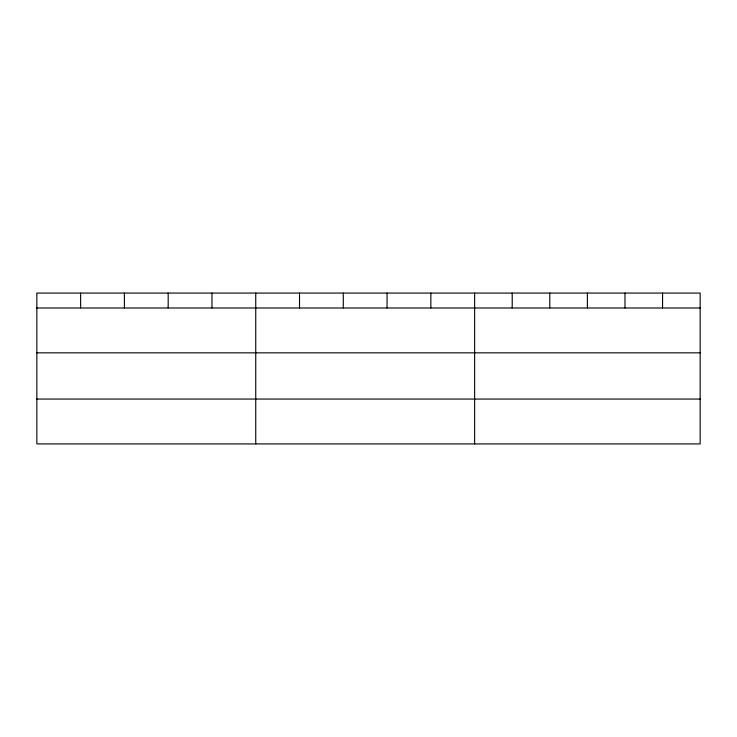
<?xml version="1.0" encoding="UTF-8"?>
<svg xmlns="http://www.w3.org/2000/svg" width="737" height="737" viewBox="0 0 737 737"><rect width="100%" height="100%" fill="white"/><g stroke="black" fill="none" stroke-linecap="round" stroke-linejoin="round"><path stroke-width="1.11" d="M700.15 352.839L700.15 293.077L36.85 293.077L36.85 443.923L700.15 443.923L700.15 352.839L36.85 352.839M36.85 307.983L700.15 307.983M36.85 399.058L700.15 399.058M662.563 293.077L662.563 307.983M624.976 293.077L624.976 307.983M587.389 293.077L587.389 307.983M549.802 293.077L549.802 307.983M512.215 293.077L512.215 307.983M474.628 293.077L474.628 443.923M430.85 293.077L430.85 307.983M387.072 293.077L387.072 307.983M343.295 293.077L343.295 307.983M299.517 293.077L299.517 307.983M255.739 293.077L255.739 443.923M211.961 293.077L211.961 307.983M168.183 293.077L168.183 307.983M124.406 293.077L124.406 307.983M80.628 293.077L80.628 307.983"/></g></svg>
